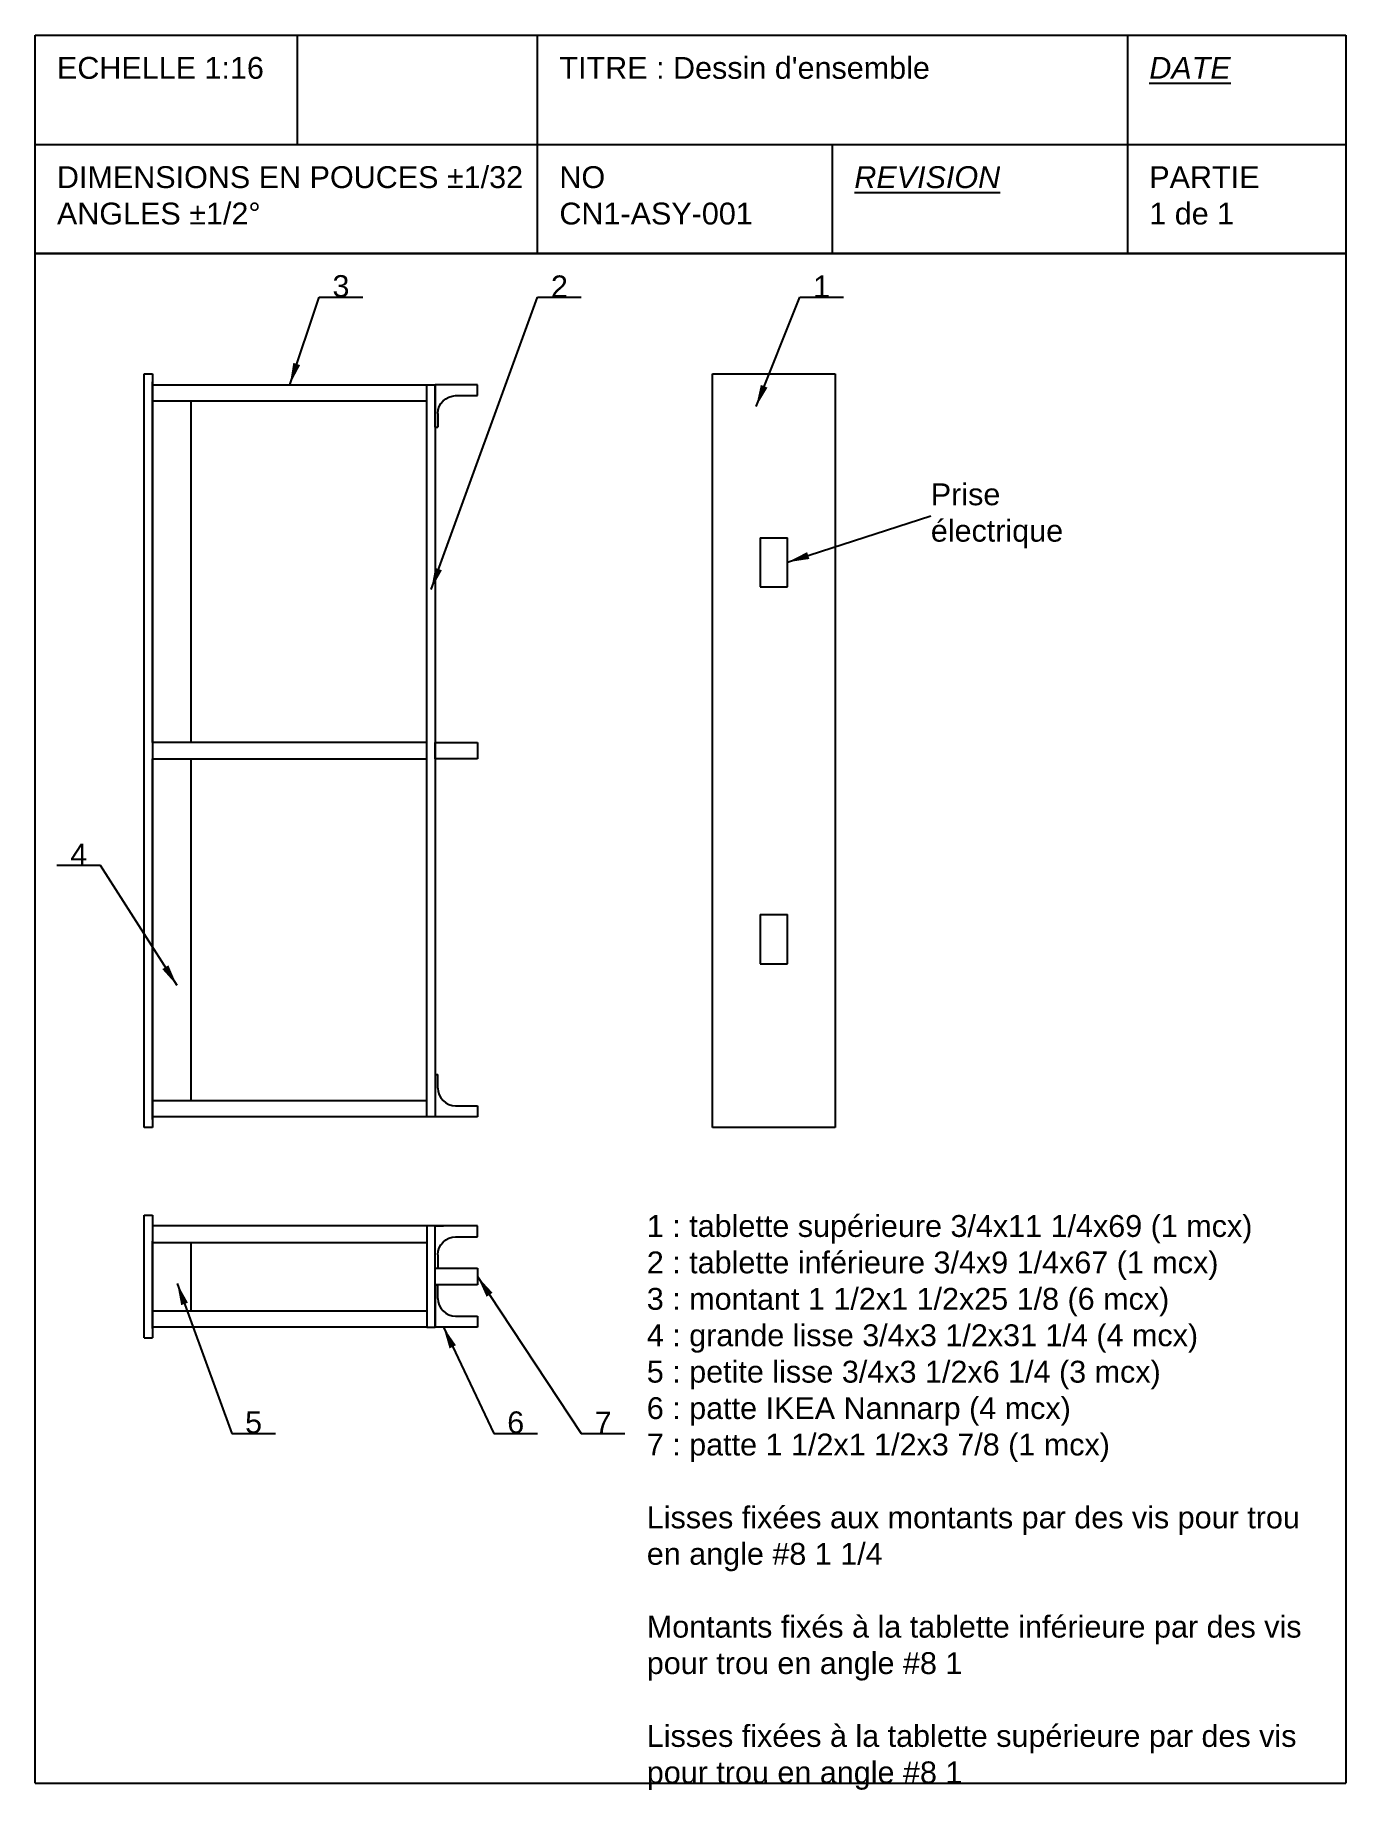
# Model space of a CAD drawing. Header units: inches. Extents: x -10 to 110, y -61 to 100.
import ezdxf

# ---------------------------------------------------------------- set-up
doc = ezdxf.new("R2010")
doc.units = ezdxf.units.IN
doc.header["$MEASUREMENT"] = 0
doc.linetypes.add('PHANTOM', pattern=[63.5, 31.75, -6.35, 6.35, -6.35, 6.35, -6.35])
doc.layers.get('0').update_dxf_attribs({"lineweight": 25})
doc.layers.add('Fantômes', color=18, linetype='PHANTOM', lineweight=25, true_color=0x000000)
doc.styles.add('QCADDimTextStyle', font='')
doc.styles.add('textstyle11', font='')
doc.styles.add('textstyle12', font='')
doc.styles.add('textstyle13', font='')
doc.styles.add('textstyle14', font='')
doc.styles.add('textstyle15', font='')
doc.styles.add('textstyle16', font='')
doc.styles.add('textstyle17', font='')
doc.styles.add('textstyle18', font='')
doc.styles.add('textstyle19', font='')
doc.styles.add('textstyle20', font='')
doc.styles.add('textstyle21', font='')
doc.styles.add('textstyle22', font='')
doc.styles.add('textstyle23', font='')
doc.styles.add('textstyle24', font='')
doc.styles.add('textstyle25', font='')
doc.styles.add('textstyle26', font='')
doc.styles.get('QCADDimTextStyle').set_extended_font_data('MS Shell Dlg 2')
doc.styles.get('textstyle11').set_extended_font_data('Arial')
doc.styles.get('textstyle12').set_extended_font_data('Arial')
doc.styles.get('textstyle13').set_extended_font_data('Arial')
doc.styles.get('textstyle14').set_extended_font_data('Arial')
doc.styles.get('textstyle15').set_extended_font_data('Arial')
doc.styles.get('textstyle16').set_extended_font_data('Arial')
doc.styles.get('textstyle17').set_extended_font_data('Arial')
doc.styles.get('textstyle18').set_extended_font_data('Arial')
doc.styles.get('textstyle19').set_extended_font_data('Arial')
doc.styles.get('textstyle20').set_extended_font_data('Arial')
doc.styles.get('textstyle21').set_extended_font_data('Arial')
doc.styles.get('textstyle22').set_extended_font_data('Arial')
doc.styles.get('textstyle23').set_extended_font_data('Arial')
doc.styles.get('textstyle24').set_extended_font_data('Arial')
doc.styles.get('textstyle25').set_extended_font_data('Arial')
doc.styles.get('textstyle26').set_extended_font_data('Arial')
doc.dimstyles.new('QCADDimStyle', dxfattribs={"dimscale": 16, "dimtxt": 0.125, "dimasz": 0.125, "dimexe": 0.0625, "dimexo": 0.03125, "dimgap": 0.03125, "dimtad": 1, "dimtoh": 1, "dimdec": 4, "dimzin": 0, "dimdsep": 46, "dimtxsty": 'QCADDimTextStyle', "dimcen": 0.09, "dimadec": 0, "dimazin": 0, "dimtfac": 1, "dimtdec": 4, "dimtofl": 0, "dimtmove": 0, "dimatfit": 3, "dimfxl": 1, "dimtolj": 1, "dimtzin": 0, "dimarcsym": 0})

# ---------------------------------------------------------------- blocks, each defined once
blk = doc.blocks.new('nannarp_side')
for p, q in [((0, -3.875), (0, 0)), ((3.875, 0), (0, 0)), ((3.875, 0), (3.875, -0.25)), ((2.625, -0.25), (3.875, -0.25)), ((1, -1.875), (1, -3.875)), ((1, -3.875), (0, -3.875))]:
    blk.add_line(p, q)
blk.add_arc((2.625, -1.875), 1.625, 90, 180)
blk = doc.blocks.new('cartouche_ANSI_A')
for p, q in [((0, 10), (7.5, 10)), ((0, 0), (0, 10)), ((0, 10), (7.5, 10)), ((1.5, 10), (1.5, 9.375)), ((2.875, 8.75), (2.875, 10)), ((6.25, 10), (6.25, 8.75)), ((7.5, 10), (7.5, 0)), ((0, 8.75), (0, 9.5)), ((7.5, 9.5), (7.5, 8.75)), ((0, 9.375), (2.875, 9.375)), ((2.875, 9.375), (5.625, 9.375)), ((4.5625, 8.75), (4.5625, 9.375)), ((5.625, 9.375), (7.5, 9.375)), ((7.5, 8.75), (0, 8.75)), ((0, 8.75), (2.875, 8.75)), ((7.5, 8.75), (0, 8.75)), ((2.875, 8.75), (6.25, 8.75)), ((6.25, 8.75), (7.5, 8.75)), ((0, 0), (7.5, 0))]:
    blk.add_line(p, q)
at = {"char_height": 0.125, "attachment_point": 1}
for s, insert, style in [('ECHELLE 1:16', (0.125, 9.875), 'textstyle12'), ("TITRE : Dessin d'ensemble", (3, 9.875), 'textstyle14'), ('\\fArial|b0|i1|c0|p0;\\LDATE', (6.375, 9.875), 'textstyle17'), ('DIMENSIONS EN POUCES %%p1/32\\PANGLES %%p1/2%%d', (0.125, 9.25), 'textstyle11'), ('NO\\PCN1-ASY-001', (3, 9.25), 'textstyle13'), ('\\fArial|b0|i1|c0|p0;\\LREVISION', (4.6875, 9.25), 'textstyle16'), ('PARTIE\\P1 de 1', (6.375, 9.25), 'textstyle15')]:
    blk.add_mtext(s, dxfattribs=dict(at, insert=insert, style=style))

msp = doc.modelspace()

# ---------------------------------------------------------------- linework, layer by layer
for p, q in [((0, 0), (0, 69)), ((0, 69), (0.75, 69)), ((0.75, 69), (0.75, 0)), ((0.75, 66.75), (0.75, 68.25)), ((0.75, 68), (25.875, 68)), ((25.875, 1), (25.875, 68)), ((25.875, 68), (26.625, 68)), ((26.625, 68), (26.625, 1)), ((52, 0), (52, 69)), ((52, 69), (63.25, 69)), ((63.25, 69), (63.25, 0)), ((0.75, 35.25), (0.75, 66.75)), ((25.875, 66.5), (0.75, 66.5)), ((4.25, 66.5), (4.25, 35.25)), ((25.875, 35.25), (0.75, 35.25)), ((0.75, 35.25), (0.75, 33.75)), ((4.25, 35.25), (0.75, 35.25)), ((0.75, 33.75), (25.875, 33.75)), ((0.75, 2.25), (0.75, 33.75)), ((0.75, 33.75), (4.25, 33.75)), ((4.25, 33.75), (4.25, 2.5)), ((25.875, 33.75), (25.875, 35.25)), ((26.625, 33.75), (26.625, 35.25)), ((26.625, 35.25), (30.5, 35.25)), ((30.5, 33.75), (26.625, 33.75)), ((30.5, 35.25), (30.5, 33.75)), ((0.75, 2.5), (25.875, 2.5)), ((0.75, 0.75), (0.75, 2.25)), ((25.875, 1), (0.75, 1)), ((26.625, 1), (25.875, 1)), ((0.75, 0), (0, 0)), ((63.25, 0), (52, 0)), ((0, -19.25), (0, -8)), ((0, -8), (0.75, -8)), ((0.75, -8), (0.75, -19.25)), ((0.75, -8.875), (0.75, -10.375)), ((25.875, -9), (0.75, -9)), ((25.875, -9), (25.875, -18.25)), ((26.625, -9), (25.875, -9)), ((26.625, -18.25), (26.625, -9)), ((26.625, -18.25), (26.625, -9)), ((26.625, -9), (27.375, -9)), ((0.75, -16.875), (0.75, -10.375)), ((0.75, -10.5), (25.875, -10.5)), ((4.25, -10.5), (4.25, -16.75)), ((26.625, -12.875), (30.5, -12.875)), ((30.5, -14.375), (26.625, -14.375)), ((30.5, -12.875), (30.5, -14.375)), ((0.75, -16.75), (25.875, -16.75)), ((0.75, -18.375), (0.75, -16.875)), ((0, -19.25), (0.75, -19.25)), ((25.875, -18.25), (0.75, -18.25)), ((25.875, -18.25), (26.625, -18.25)), ((27.375, -18.25), (26.625, -18.25))]:
    msp.add_line(p, q)
at = {"layer": 'Fantômes'}
for p, q in [((56.375, 54), (56.375, 49.5)), ((56.375, 54), (58.875, 54)), ((58.875, 49.5), (58.875, 54)), ((56.375, 49.5), (58.875, 49.5)), ((56.375, 19.5), (56.375, 15)), ((56.375, 19.5), (58.875, 19.5)), ((58.875, 15), (58.875, 19.5)), ((56.375, 15), (58.875, 15))]:
    msp.add_line(p, q, dxfattribs=at)

# ---------------------------------------------------------------- block references
at = {"yscale": -1, "rotation": 270}
for p in [(26.625, 68), (26.625, -9)]:
    msp.add_blockref('nannarp_side', p, dxfattribs=at)
at = {"rotation": 90}
for p in [(26.625, 1), (26.625, -18.25)]:
    msp.add_blockref('nannarp_side', p, dxfattribs=at)
at = {"layer": 'Fantômes', "xscale": 16, "yscale": 16}
msp.add_blockref('cartouche_ANSI_A', (-10, -60), dxfattribs=at)

# ---------------------------------------------------------------- texts
at = {"char_height": 2}
for s, insert, attachment_point, style in [('3', (18, 76), 8, 'textstyle20'), ('2', (38, 76), 8, 'textstyle19'), ('1', (62, 76), 8, 'textstyle18'), ('Prise \\Pélectrique', (72, 56), 4, 'textstyle25'), ('4', (-6, 24), 8, 'textstyle21'), ('1 : tablette supérieure 3/4x11 1/4x69 (1 mcx)\\P2 : tablette inférieure 3/4x9 1/4x67 (1 mcx)\\P3 : montant 1 1/2x1 1/2x25 1/8 (6 mcx)\\P4 : grande lisse 3/4x3 1/2x31 1/4 (4 mcx)\\P5 : petite lisse 3/4x3 1/2x6 1/4 (3 mcx)\\P6 : patte IKEA Nannarp (4 mcx)\\P7 : patte 1 1/2x1 1/2x3 7/8 (1 mcx)\\P\\PLisses fixées aux montants par des vis pour trou \\Pen angle #8 1 1/4\\P\\PMontants fixés à la tablette inférieure par des vis \\Ppour trou en angle #8 1\\P\\PLisses fixées à la tablette supérieure par des vis \\Ppour trou en angle #8 1', (46, -8), 1, 'textstyle26'), ('5', (10, -28), 8, 'textstyle22'), ('6', (34, -28), 8, 'textstyle23'), ('7', (42, -28), 8, 'textstyle24')]:
    msp.add_mtext(s, dxfattribs=dict(at, insert=insert, attachment_point=attachment_point, style=style))

# ---------------------------------------------------------------- leaders
for points in [[(13.313, 68), (16, 76), (20, 76)], [(26.25, 49.25), (36, 76), (40, 76)], [(56, 66), (60, 76), (64, 76)], [(58.875, 51.75), (72, 56)], [(3, 13), (-4, 24), (-8, 24)], [(3, -14.25), (8, -28), (12, -28)], [(30.5, -13.625), (40, -28), (44, -28)], [(27.375, -18.25), (32, -28), (36, -28)]]:
    msp.add_leader(points, dimstyle='QCADDimStyle')

doc.saveas('drawing.dxf')
